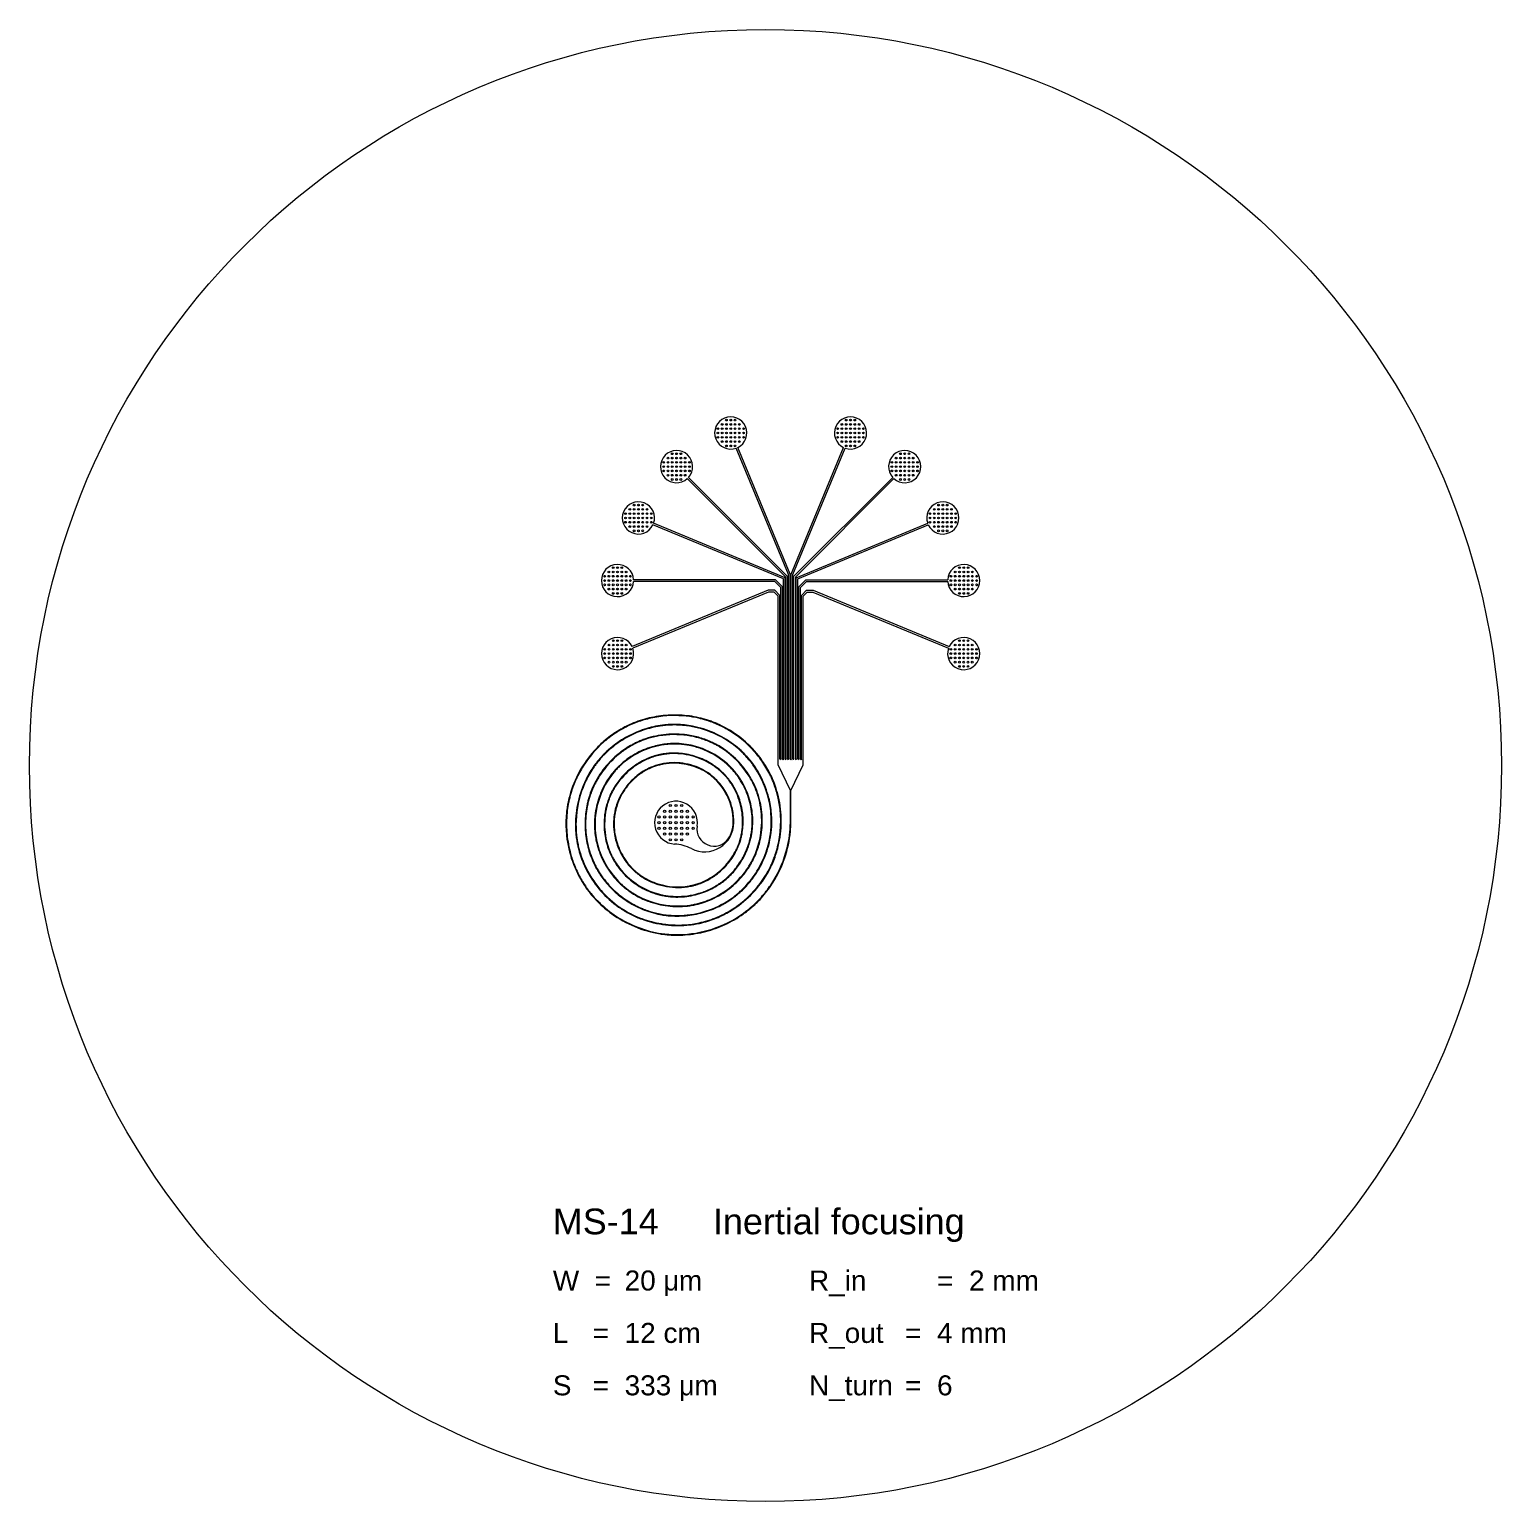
# Model space of a CAD drawing. Header units: millimetres. Extents: x 18289 to 282074, y 113800 to 372198.
# Drawn here: x 18289 to 69789, y 216800 to 268300 of the extents above; entities that cross this region are included whole.
import ezdxf

# ---------------------------------------------------------------- set-up
doc = ezdxf.new("R2010")
doc.units = ezdxf.units.MM
doc.layers.add('Clear', color=140, linetype='Continuous')
doc.layers.add('Opaque', color=30, linetype='Continuous')
doc.styles.get("Standard").update_dxf_attribs({"font": 'arial.ttf'})

msp = doc.modelspace()

# ---------------------------------------------------------------- linework, layer by layer
at = {"layer": 'Clear'}
for p, q in [((44843, 249228), (43010, 253651)), ((44903, 249239), (43066, 253674)), ((44933, 249239), (46770, 253674)), ((44993, 249228), (46825, 253651)), ((44753, 249138), (41303, 252587)), ((44813, 249162), (41346, 252629)), ((45023, 249162), (48490, 252629)), ((45083, 249138), (48532, 252587)), ((44663, 249078), (40100, 250967)), ((44723, 249118), (40123, 251023)), ((45113, 249118), (49712, 251023)), ((45173, 249078), (49735, 250967)), ((44386, 249050), (39422, 249050)), ((44361, 248990), (39422, 248990)), ((44573, 248778), (44361, 248990)), ((44633, 248802), (44386, 249050)), ((44573, 242778), (44573, 248778)), ((44633, 242778), (44633, 248802)), ((44663, 242778), (44663, 249078)), ((44723, 242778), (44723, 249118)), ((44753, 242778), (44753, 249138)), ((44813, 242778), (44813, 249162)), ((44843, 242778), (44843, 249228)), ((44903, 242778), (44903, 249239)), ((44933, 242778), (44933, 249239)), ((44993, 242778), (44993, 249228)), ((45023, 242778), (45023, 249162)), ((45083, 242778), (45083, 249138)), ((45113, 242778), (45113, 249118)), ((45173, 242778), (45173, 249078)), ((45203, 248802), (45450, 249050)), ((45203, 242778), (45203, 248802)), ((45263, 248778), (45475, 248990)), ((45263, 242778), (45263, 248778)), ((45450, 249050), (50413, 249050)), ((45475, 248990), (50413, 248990)), ((44129, 248679), (39371, 246708)), ((44141, 248619), (39394, 246653)), ((44366, 248679), (44129, 248679)), ((44341, 248619), (44141, 248619)), ((44483, 248478), (44341, 248619)), ((44543, 248502), (44366, 248679)), ((44483, 242578), (44483, 248478)), ((44543, 242778), (44543, 248502)), ((45293, 248502), (45469, 248679)), ((45293, 242778), (45293, 248502)), ((45353, 248478), (45494, 248619)), ((45353, 242578), (45353, 248478)), ((45469, 248679), (45706, 248679)), ((45494, 248619), (45694, 248619)), ((45694, 248619), (50441, 246653)), ((45706, 248679), (50464, 246708)), ((44908, 241671), (44483, 242578)), ((44543, 242778), (44558, 242752)), ((44573, 242778), (44558, 242752)), ((44633, 242778), (44648, 242752)), ((44663, 242778), (44648, 242752)), ((44723, 242778), (44738, 242752)), ((44753, 242778), (44738, 242752)), ((44813, 242778), (44828, 242752)), ((44843, 242778), (44828, 242752)), ((44903, 242778), (44918, 242752)), ((44933, 242778), (44918, 242752)), ((44928, 241671), (45353, 242578)), ((44993, 242778), (45008, 242752)), ((45023, 242778), (45008, 242752)), ((45083, 242778), (45098, 242752)), ((45113, 242778), (45098, 242752)), ((45173, 242778), (45188, 242752)), ((45203, 242778), (45188, 242752)), ((45263, 242778), (45278, 242752)), ((45293, 242778), (45278, 242752)), ((44908, 240550), (44908, 241671)), ((44928, 240550), (44928, 241671))]:
    msp.add_line(p, q, dxfattribs=at)
for centre, radius, start, end in [((42823, 254182), 563, 295.5572, 289.4428), ((47012, 254182), 563, 250.5572, 244.4428), ((40927, 253005), 563, 318.0572, 311.9428), ((48908, 253005), 563, 228.0572, 221.9428), ((39593, 251210), 563, 340.5572, 334.4428), ((50243, 251210), 563, 205.5572, 199.4428), ((38861, 249020), 563, 3.0572, 356.9428), ((50975, 249020), 563, 183.0572, 176.9428), ((38864, 246465), 563, 25.5572, 19.4428), ((50972, 246465), 563, 160.5572, 154.4428), ((40908, 240550), 750, 350.4489, 266.3362), ((41908, 240550), 1020, 243.008, 0), ((41908, 240550), 1000, 325.9137, 0.0102), ((42239, 240326), 600, 170.4489, 325.9137), ((40764, 238305), 1500, 63.008, 86.3362)]:
    msp.add_arc(centre, radius, start, end, dxfattribs=at)
for points, knots in [([(42928, 240550), (42929, 240592), (42929, 240630), (42924, 240748), (42916, 240828), (42880, 241059), (42838, 241209), (42721, 241497), (42647, 241635), (42470, 241892), (42367, 242011), (42223, 242143), (42194, 242169), (42143, 242210), (42121, 242228), (42077, 242260), (42056, 242275), (42021, 242299), (42007, 242308), (41981, 242326), (41967, 242334), (41927, 242359), (41899, 242375), (41816, 242421), (41758, 242449), (41583, 242525), (41461, 242564), (41212, 242622), (41084, 242640), (40827, 242653), (40698, 242648), (40442, 242615), (40315, 242587), (40156, 242535), (40120, 242522), (40057, 242497), (40030, 242486), (39947, 242450), (39892, 242423), (39732, 242334), (39630, 242265), (39439, 242110), (39350, 242025), (39158, 241807), (39061, 241668), (38901, 241373), (38837, 241215), (38782, 241012), (38773, 240972), (38758, 240900), (38752, 240868), (38745, 240821), (38742, 240807), (38739, 240778), (38737, 240763), (38732, 240720), (38729, 240691), (38723, 240604), (38721, 240546), (38723, 240371), (38734, 240254), (38784, 239969), (38833, 239802), (38967, 239483), (39052, 239331), (39185, 239148), (39216, 239108), (39316, 238989), (39388, 238915), (39478, 238834), (39491, 238823), (39518, 238801), (39531, 238790), (39571, 238757), (39599, 238736), (39683, 238675), (39741, 238637), (39920, 238532), (40046, 238472), (40308, 238377), (40443, 238341), (40719, 238293), (40859, 238282), (41140, 238285), (41280, 238299), (41458, 238334), (41498, 238343), (41555, 238358), (41574, 238363), (41607, 238373), (41622, 238377), (41651, 238386), (41665, 238391), (41709, 238406), (41737, 238416), (41823, 238449), (41879, 238473), (42044, 238552), (42149, 238614), (42398, 238787), (42535, 238907), (42779, 239176), (42886, 239325), (43002, 239534), (43028, 239585), (43100, 239742), (43141, 239850), (43178, 239982), (43184, 240002), (43194, 240044), (43199, 240065), (43213, 240128), (43221, 240171), (43242, 240298), (43251, 240384), (43264, 240652), (43252, 240834), (43187, 241193), (43135, 241370), (42992, 241707), (42901, 241868), (42767, 242051), (42740, 242085), (42698, 242136), (42683, 242154), (42657, 242183), (42647, 242195), (42625, 242219), (42614, 242230), (42581, 242265), (42558, 242288), (42488, 242354), (42440, 242397), (42290, 242518), (42183, 242591), (41907, 242749), (41732, 242824), (41368, 242934), (41180, 242969), (40934, 242984), (40878, 242986), (40709, 242985), (40597, 242976), (40467, 242956), (40448, 242953), (40411, 242947), (40392, 242943), (40336, 242932), (40300, 242923), (40189, 242895), (40117, 242873), (39903, 242796), (39764, 242731), (39501, 242577), (39376, 242488), (39143, 242289), (39035, 242179), (38842, 241941), (38755, 241812), (38661, 241637), (38641, 241597), (38613, 241538), (38605, 241520), (38590, 241486), (38584, 241471), (38571, 241440), (38565, 241425), (38547, 241379), (38535, 241348), (38503, 241254), (38484, 241190), (38436, 240997), (38413, 240866), (38383, 240536), (38388, 240336), (38443, 239943), (38493, 239748), (38585, 239516), (38605, 239470), (38633, 239409), (38641, 239394), (38656, 239363), (38663, 239348), (38687, 239302), (38704, 239272), (38755, 239183), (38792, 239124), (38909, 238955), (38996, 238848), (39231, 238603), (39387, 238473), (39726, 238252), (39908, 238161), (40129, 238083), (40159, 238073), (40218, 238054), (40247, 238046), (40305, 238030), (40334, 238023), (40422, 238002), (40481, 237991), (40659, 237962), (40779, 237952), (41105, 237945), (41311, 237965), (41714, 238052), (41911, 238118), (42143, 238229), (42187, 238252), (42267, 238296), (42302, 238316), (42354, 238348), (42370, 238359), (42403, 238380), (42419, 238390), (42467, 238423), (42498, 238446), (42591, 238516), (42651, 238565), (42824, 238721), (42930, 238836), (43121, 239081), (43207, 239213), (43324, 239431), (43363, 239514), (43419, 239651), (43439, 239704), (43494, 239866), (43523, 239976), (43549, 240110), (43553, 240131), (43562, 240180), (43566, 240208), (43573, 240262), (43577, 240290), (43585, 240373), (43589, 240428), (43596, 240594), (43593, 240705), (43567, 241027), (43524, 241237), (43393, 241642), (43303, 241837), (43165, 242064), (43137, 242107), (43085, 242181), (43062, 242214), (43024, 242264), (43009, 242282), (42980, 242318), (42965, 242336), (42920, 242389), (42889, 242424), (42794, 242525), (42726, 242589), (42493, 242788), (42315, 242909), (41934, 243106), (41732, 243184), (41467, 243251), (41412, 243263), (41243, 243295), (41130, 243309), (40996, 243317), (40976, 243318), (40936, 243319), (40916, 243320), (40856, 243321), (40816, 243320), (40697, 243317), (40617, 243310), (40380, 243282), (40223, 243249), (39860, 243141), (39658, 243055), (39277, 242838), (39099, 242707), (38915, 242533), (38891, 242511), (38849, 242468), (38831, 242449), (38794, 242409), (38776, 242389), (38722, 242328), (38688, 242286), (38588, 242157), (38526, 242067), (38355, 241784), (38262, 241579), (38125, 241154), (38081, 240933), (38059, 240657), (38056, 240604), (38054, 240511), (38054, 240471), (38056, 240391), (38057, 240351), (38062, 240281), (38064, 240251), (38070, 240191), (38074, 240161), (38086, 240072), (38095, 240013), (38130, 239836), (38161, 239720), (38271, 239391), (38367, 239184), (38605, 238797), (38747, 238617), (38946, 238418), (38985, 238381), (39057, 238317), (39089, 238290), (39138, 238251), (39154, 238238), (39202, 238200), (39235, 238176), (39301, 238129), (39335, 238106), (39438, 238040), (39509, 237998), (39726, 237883), (39877, 237819), (40250, 237695), (40476, 237648), (40934, 237606), (41165, 237611), (41427, 237650), (41460, 237655), (41518, 237666), (41544, 237671), (41595, 237682), (41620, 237688), (41696, 237706), (41746, 237720), (41896, 237764), (41994, 237800), (42304, 237930), (42508, 238046), (42886, 238320), (43059, 238479), (43248, 238699), (43283, 238742), (43350, 238830), (43382, 238874), (43438, 238956), (43463, 238994), (43497, 239050), (43507, 239068), (43528, 239103), (43538, 239121), (43568, 239175), (43587, 239211), (43643, 239322), (43676, 239397), (43768, 239626), (43817, 239784), (43903, 240176), (43928, 240413), (43922, 240888), (43892, 241125), (43825, 241387), (43817, 241418), (43802, 241468), (43796, 241487), (43784, 241525), (43778, 241544), (43759, 241601), (43746, 241639), (43703, 241751), (43671, 241825), (43567, 242042), (43487, 242181), (43259, 242512), (43100, 242694), (42743, 243019), (42545, 243161), (42283, 243305), (42232, 243331), (42163, 243364), (42145, 243372), (42110, 243388), (42092, 243396), (42039, 243419), (42003, 243433), (41894, 243475), (41821, 243500), (41598, 243566), (41446, 243598), (41050, 243653), (40804, 243659), (40316, 243614), (40074, 243563), (39788, 243465), (39734, 243445), (39657, 243414), (39633, 243404), (39589, 243385), (39568, 243375), (39528, 243357), (39508, 243347), (39448, 243318), (39409, 243297), (39292, 243234), (39216, 243188), (38993, 243040), (38853, 242928), (38544, 242637), (38383, 242447), (38109, 242035), (37996, 241813), (37899, 241549), (37889, 241517), (37871, 241463), (37864, 241440), (37850, 241394), (37843, 241371), (37824, 241302), (37812, 241256), (37781, 241115), (37764, 241021), (37727, 240736), (37719, 240543), (37737, 240158), (37763, 239966), (37849, 239590), (37909, 239405), (38006, 239178), (38028, 239130), (38070, 239045), (38089, 239008), (38124, 238943), (38140, 238915), (38168, 238867), (38180, 238846), (38204, 238806), (38217, 238786), (38255, 238727), (38282, 238687), (38364, 238572), (38422, 238497), (38607, 238282), (38743, 238149), (39036, 237907), (39193, 237799), (39454, 237650), (39552, 237601), (39853, 237467), (40062, 237398), (40298, 237347), (40318, 237343), (40388, 237330), (40438, 237321), (40588, 237300), (40689, 237290), (40992, 237276), (41195, 237285), (41597, 237340), (41796, 237386), (42182, 237513), (42370, 237593), (42599, 237719), (42648, 237747), (42739, 237804), (42781, 237831), (42860, 237885), (42897, 237911), (42950, 237951), (42968, 237965), (43002, 237991), (43019, 238005), (43070, 238046), (43103, 238075), (43201, 238162), (43264, 238222), (43445, 238412), (43556, 238548), (43806, 238906), (43930, 239138), (44124, 239626), (44192, 239881), (44238, 240203), (44245, 240265), (44252, 240349), (44254, 240372), (44256, 240418), (44258, 240441), (44260, 240509), (44261, 240555), (44261, 240693), (44257, 240784), (44233, 241059), (44202, 241240), (44092, 241675), (43997, 241925), (43753, 242396), (43604, 242618), (43405, 242847), (43380, 242875), (43340, 242917), (43326, 242933), (43271, 242990), (43230, 243030), (43103, 243147), (43015, 243221), (42712, 243449), (42482, 243583), (41996, 243798), (41741, 243877), (41388, 243944), (41296, 243958), (41144, 243974), (41083, 243979), (40976, 243985), (40928, 243986), (40838, 243987), (40795, 243987), (40726, 243985), (40699, 243984), (40646, 243981), (40619, 243979), (40539, 243973), (40486, 243967), (40326, 243947), (40221, 243928), (39907, 243858), (39702, 243791), (39306, 243622), (39116, 243519), (38757, 243280), (38588, 243144), (38392, 242953), (38351, 242912), (38281, 242836), (38250, 242801), (38205, 242748), (38191, 242731), (38147, 242677), (38118, 242641), (38034, 242529), (37982, 242452), (37833, 242215), (37747, 242049), (37566, 241623), (37488, 241356), (37394, 240811), (37378, 240532), (37400, 240193), (37406, 240131), (37418, 240035), (37422, 240002), (37431, 239944), (37435, 239919), (37443, 239871), (37448, 239846), (37462, 239773), (37473, 239725), (37508, 239580), (37536, 239485), (37630, 239203), (37709, 239020), (37934, 238598), (38094, 238367), (38462, 237947), (38670, 237758), (38927, 237577), (38955, 237558), (39013, 237520), (39042, 237502), (39100, 237465), (39129, 237448), (39218, 237396), (39279, 237364), (39463, 237272), (39589, 237217), (39983, 237074), (40260, 237009), (40822, 236942), (41107, 236941), (41453, 236981), (41516, 236990), (41644, 237012), (41709, 237024), (41822, 237050), (41871, 237063), (41943, 237082), (41965, 237089), (42009, 237102), (42031, 237109), (42097, 237130), (42141, 237145), (42271, 237192), (42357, 237227), (42609, 237342), (42772, 237431), (43166, 237689), (43388, 237873), (43785, 238289), (43960, 238519), (44137, 238825), (44168, 238883), (44208, 238961), (44218, 238980), (44245, 239037), (44263, 239076), (44314, 239191), (44345, 239269), (44430, 239507), (44476, 239669), (44570, 240118), (44596, 240409), (44582, 240990), (44541, 241280), (44450, 241624), (44432, 241686), (44398, 241792), (44383, 241837), (44350, 241927), (44332, 241972), (44295, 242062), (44275, 242106), (44214, 242239), (44170, 242325), (44026, 242579), (43917, 242741), (43613, 243124), (43403, 243333), (42941, 243698), (42689, 243854), (42361, 244006), (42301, 244032), (42194, 244074), (42148, 244092), (42074, 244117), (42048, 244126), (41996, 244143), (41969, 244152), (41890, 244175), (41836, 244190), (41676, 244230), (41567, 244253), (41239, 244304), (41017, 244319), (40573, 244311), (40351, 244288), (40025, 244226), (39918, 244200), (39602, 244111), (39396, 244033), (39145, 243912), (39092, 243884), (39018, 243844), (38997, 243832), (38955, 243808), (38934, 243796), (38872, 243759), (38831, 243733), (38710, 243654), (38631, 243598), (38402, 243421), (38258, 243290), (37917, 242933), (37734, 242691), (37429, 242172), (37306, 241894), (37198, 241541), (37180, 241475), (37158, 241384), (37152, 241359), (37135, 241282), (37124, 241231), (37106, 241129), (37098, 241077), (37077, 240922), (37068, 240818), (37051, 240506), (37058, 240296), (37113, 239787), (37181, 239489), (37383, 238915), (37517, 238640), (37704, 238353), (37725, 238321), (37762, 238268), (37777, 238246), (37810, 238201), (37826, 238179), (37875, 238114), (37909, 238072), (38014, 237946), (38088, 237865), (38318, 237632), (38485, 237489), (38912, 237182), (39182, 237031), (39750, 236794), (40048, 236709), (40406, 236652), (40460, 236645), (40543, 236635), (40573, 236632), (40633, 236627), (40663, 236624), (40753, 236618), (40813, 236616), (40993, 236612), (41114, 236616), (41474, 236642), (41713, 236682), (42181, 236804), (42409, 236886), (42849, 237090), (43060, 237211), (43309, 237388), (43359, 237425), (43447, 237493), (43484, 237524), (43559, 237587), (43596, 237620), (43670, 237688), (43707, 237723), (43814, 237829), (43882, 237902), (44079, 238130), (44198, 238293), (44473, 238730), (44610, 239017), (44814, 239614), (44882, 239925), (44921, 240343), (44926, 240446), (44928, 240550)], [0.001988, 0.001988, 0.001988, 0.001988, 0.058982, 0.058982, 0.176947, 0.176947, 0.40535, 0.40535, 0.633754, 0.633754, 0.862157, 0.862157, 0.91813, 0.91813, 0.958587, 0.958587, 0.996853, 0.996853, 1.019812, 1.019812, 1.042772, 1.042772, 1.08869, 1.08869, 1.180526, 1.180526, 1.364199, 1.364199, 1.547872, 1.547872, 1.731545, 1.731545, 1.915218, 1.915218, 1.969248, 1.969248, 2.010703, 2.010703, 2.096773, 2.096773, 2.268914, 2.268914, 2.441054, 2.441054, 2.67483, 2.67483, 2.908605, 2.908605, 2.96548, 2.96548, 3.010558, 3.010558, 3.030556, 3.030556, 3.050554, 3.050554, 3.090551, 3.090551, 3.170544, 3.170544, 3.330529, 3.330529, 3.565872, 3.565872, 3.801214, 3.801214, 3.870864, 3.870864, 4.010164, 4.010164, 4.033369, 4.033369, 4.056575, 4.056575, 4.102986, 4.102986, 4.195809, 4.195809, 4.381454, 4.381454, 4.567099, 4.567099, 4.752744, 4.752744, 4.938389, 4.938389, 4.991418, 4.991418, 5.016842, 5.016842, 5.036801, 5.036801, 5.056761, 5.056761, 5.096681, 5.096681, 5.17652, 5.17652, 5.336198, 5.336198, 5.571499, 5.571499, 5.806801, 5.806801, 5.880828, 5.880828, 6.028881, 6.028881, 6.056473, 6.056473, 6.084064, 6.084064, 6.139247, 6.139247, 6.249613, 6.249613, 6.48124, 6.48124, 6.712868, 6.712868, 6.944495, 6.944495, 6.999015, 6.999015, 7.027648, 7.027648, 7.047755, 7.047755, 7.067863, 7.067863, 7.108078, 7.108078, 7.188507, 7.188507, 7.349366, 7.349366, 7.584753, 7.584753, 7.82014, 7.82014, 7.889328, 7.889328, 8.027704, 8.027704, 8.050918, 8.050918, 8.074131, 8.074131, 8.120558, 8.120558, 8.213413, 8.213413, 8.399121, 8.399121, 8.58483, 8.58483, 8.770539, 8.770539, 8.956248, 8.956248, 9.010139, 9.010139, 9.03443, 9.03443, 9.054281, 9.054281, 9.074132, 9.074132, 9.113835, 9.113835, 9.19324, 9.19324, 9.35205, 9.35205, 9.588048, 9.588048, 9.824046, 9.824046, 9.883077, 9.883077, 9.903283, 9.903283, 9.923489, 9.923489, 9.963901, 9.963901, 10.044725, 10.044725, 10.206372, 10.206372, 10.442105, 10.442105, 10.677838, 10.677838, 10.714471, 10.714471, 10.74924, 10.74924, 10.784009, 10.784009, 10.853547, 10.853547, 10.992623, 10.992623, 11.229113, 11.229113, 11.465603, 11.465603, 11.522558, 11.522558, 11.56959, 11.56959, 11.591617, 11.591617, 11.613645, 11.613645, 11.6577, 11.6577, 11.74581, 11.74581, 11.92203, 11.92203, 12.09825, 12.09825, 12.201307, 12.201307, 12.265284, 12.265284, 12.393238, 12.393238, 12.417782, 12.417782, 12.448744, 12.448744, 12.479706, 12.479706, 12.541629, 12.541629, 12.665475, 12.665475, 12.901897, 12.901897, 13.138319, 13.138319, 13.194827, 13.194827, 13.238784, 13.238784, 13.26432, 13.26432, 13.289855, 13.289855, 13.340926, 13.340926, 13.443068, 13.443068, 13.677623, 13.677623, 13.912178, 13.912178, 13.974263, 13.974263, 14.098431, 14.098431, 14.119985, 14.119985, 14.141539, 14.141539, 14.184647, 14.184647, 14.270862, 14.270862, 14.443293, 14.443293, 14.678435, 14.678435, 14.913578, 14.913578, 14.948313, 14.948313, 14.977203, 14.977203, 15.006094, 15.006094, 15.063875, 15.063875, 15.179438, 15.179438, 15.415635, 15.415635, 15.651833, 15.651833, 15.707768, 15.707768, 15.749731, 15.749731, 15.79197, 15.79197, 15.823416, 15.823416, 15.854862, 15.854862, 15.917755, 15.917755, 16.04354, 16.04354, 16.280029, 16.280029, 16.516517, 16.516517, 16.572165, 16.572165, 16.615776, 16.615776, 16.636861, 16.636861, 16.679033, 16.679033, 16.721205, 16.721205, 16.805548, 16.805548, 16.974234, 16.974234, 17.209389, 17.209389, 17.444543, 17.444543, 17.478707, 17.478707, 17.505145, 17.505145, 17.531582, 17.531582, 17.584457, 17.584457, 17.690208, 17.690208, 17.925931, 17.925931, 18.161653, 18.161653, 18.217915, 18.217915, 18.272461, 18.272461, 18.317736, 18.317736, 18.338327, 18.338327, 18.358919, 18.358919, 18.400101, 18.400101, 18.482467, 18.482467, 18.647197, 18.647197, 18.88286, 18.88286, 19.118523, 19.118523, 19.150159, 19.150159, 19.169925, 19.169925, 19.18969, 19.18969, 19.229221, 19.229221, 19.308283, 19.308283, 19.466407, 19.466407, 19.702678, 19.702678, 19.938948, 19.938948, 19.994755, 19.994755, 20.013587, 20.013587, 20.032419, 20.032419, 20.070083, 20.070083, 20.145411, 20.145411, 20.296068, 20.296068, 20.532544, 20.532544, 20.76902, 20.76902, 20.823922, 20.823922, 20.848965, 20.848965, 20.870262, 20.870262, 20.891559, 20.891559, 20.934153, 20.934153, 21.01934, 21.01934, 21.189716, 21.189716, 21.424994, 21.424994, 21.660272, 21.660272, 21.691688, 21.691688, 21.714325, 21.714325, 21.736961, 21.736961, 21.782235, 21.782235, 21.872782, 21.872782, 22.053875, 22.053875, 22.234969, 22.234969, 22.416063, 22.416063, 22.466085, 22.466085, 22.504756, 22.504756, 22.534774, 22.534774, 22.556797, 22.556797, 22.57882, 22.57882, 22.622867, 22.622867, 22.710961, 22.710961, 22.887148, 22.887148, 23.063335, 23.063335, 23.164744, 23.164744, 23.367563, 23.367563, 23.386584, 23.386584, 23.433022, 23.433022, 23.525897, 23.525897, 23.711646, 23.711646, 23.897396, 23.897396, 24.083146, 24.083146, 24.135063, 24.135063, 24.180484, 24.180484, 24.221618, 24.221618, 24.24141, 24.24141, 24.261203, 24.261203, 24.300787, 24.300787, 24.379957, 24.379957, 24.538296, 24.538296, 24.77438, 24.77438, 25.010463, 25.010463, 25.066076, 25.066076, 25.086576, 25.086576, 25.107077, 25.107077, 25.148077, 25.148077, 25.230078, 25.230078, 25.394081, 25.394081, 25.62984, 25.62984, 25.865599, 25.865599, 25.898403, 25.898403, 25.917255, 25.917255, 25.968005, 25.968005, 26.069506, 26.069506, 26.302683, 26.302683, 26.535861, 26.535861, 26.617217, 26.617217, 26.670084, 26.670084, 26.711495, 26.711495, 26.748745, 26.748745, 26.772079, 26.772079, 26.795412, 26.795412, 26.842079, 26.842079, 26.935413, 26.935413, 27.12208, 27.12208, 27.308748, 27.308748, 27.495415, 27.495415, 27.545117, 27.545117, 27.584999, 27.584999, 27.604624, 27.604624, 27.644686, 27.644686, 27.72481, 27.72481, 27.885059, 27.885059, 28.121608, 28.121608, 28.358156, 28.358156, 28.411386, 28.411386, 28.439991, 28.439991, 28.461046, 28.461046, 28.482102, 28.482102, 28.524213, 28.524213, 28.608434, 28.608434, 28.776877, 28.776877, 29.012378, 29.012378, 29.247879, 29.247879, 29.276707, 29.276707, 29.305479, 29.305479, 29.334251, 29.334251, 29.391795, 29.391795, 29.506882, 29.506882, 29.742852, 29.742852, 29.978822, 29.978822, 30.032171, 30.032171, 30.086689, 30.086689, 30.128821, 30.128821, 30.147953, 30.147953, 30.167085, 30.167085, 30.20535, 30.20535, 30.281879, 30.281879, 30.434936, 30.434936, 30.671229, 30.671229, 30.907523, 30.907523, 30.961255, 30.961255, 30.979043, 30.979043, 31.013452, 31.013452, 31.08227, 31.08227, 31.219907, 31.219907, 31.456388, 31.456388, 31.692869, 31.692869, 31.745261, 31.745261, 31.783352, 31.783352, 31.822681, 31.822681, 31.862011, 31.862011, 31.940671, 31.940671, 32.09799, 32.09799, 32.334594, 32.334594, 32.571197, 32.571197, 32.623522, 32.623522, 32.663404, 32.663404, 32.685493, 32.685493, 32.707581, 32.707581, 32.751759, 32.751759, 32.840114, 32.840114, 33.016824, 33.016824, 33.193535, 33.193535, 33.280396, 33.280396, 33.454118, 33.454118, 33.501278, 33.501278, 33.520343, 33.520343, 33.539407, 33.539407, 33.577535, 33.577535, 33.653791, 33.653791, 33.806304, 33.806304, 34.042666, 34.042666, 34.279027, 34.279027, 34.331948, 34.331948, 34.352285, 34.352285, 34.39296, 34.39296, 34.433635, 34.433635, 34.514985, 34.514985, 34.677684, 34.677684, 34.91335, 34.91335, 35.149016, 35.149016, 35.178148, 35.178148, 35.199204, 35.199204, 35.220261, 35.220261, 35.262374, 35.262374, 35.3466, 35.3466, 35.515051, 35.515051, 35.750915, 35.750915, 35.986778, 35.986778, 36.027771, 36.027771, 36.050713, 36.050713, 36.073654, 36.073654, 36.119536, 36.119536, 36.2113, 36.2113, 36.394828, 36.394828, 36.578357, 36.578357, 36.761885, 36.761885, 36.809416, 36.809416, 36.84565, 36.84565, 36.883503, 36.883503, 36.921355, 36.921355, 36.997061, 36.997061, 37.148472, 37.148472, 37.385211, 37.385211, 37.62195, 37.62195, 37.699112, 37.699112, 37.699112, 37.699112]), ([(42908, 240550), (42909, 240590), (42909, 240629), (42904, 240747), (42897, 240825), (42847, 241137), (42767, 241366), (42536, 241785), (42385, 241975), (42169, 242164), (42134, 242192), (42073, 242239), (42047, 242257), (42007, 242284), (41995, 242293), (41970, 242309), (41957, 242317), (41918, 242341), (41892, 242356), (41813, 242400), (41759, 242426), (41593, 242500), (41477, 242538), (41134, 242622), (40898, 242641), (40597, 242616), (40530, 242607), (40417, 242586), (40371, 242576), (40235, 242541), (40146, 242512), (40044, 242470), (40029, 242464), (39985, 242445), (39956, 242431), (39899, 242403), (39870, 242388), (39787, 242341), (39732, 242307), (39574, 242198), (39474, 242115), (39291, 241933), (39208, 241834), (39059, 241622), (38993, 241510), (38883, 241274), (38839, 241151), (38794, 240977), (38784, 240929), (38771, 240860), (38768, 240839), (38761, 240797), (38759, 240776), (38754, 240734), (38751, 240713), (38746, 240650), (38744, 240608), (38740, 240481), (38743, 240397), (38771, 240099), (38823, 239888), (38983, 239487), (39092, 239297), (39255, 239092), (39284, 239058), (39341, 238994), (39370, 238964), (39424, 238910), (39450, 238887), (39489, 238851), (39503, 238839), (39531, 238815), (39545, 238804), (39574, 238781), (39588, 238770), (39632, 238736), (39662, 238715), (39753, 238653), (39816, 238615), (40010, 238510), (40147, 238452), (40633, 238301), (41005, 238274), (41401, 238343), (41439, 238351), (41507, 238366), (41538, 238374), (41594, 238390), (41620, 238398), (41671, 238414), (41696, 238423), (41772, 238450), (41822, 238470), (41969, 238536), (42063, 238587), (42337, 238760), (42503, 238901), (42794, 239224), (42917, 239405), (43033, 239642), (43052, 239684), (43084, 239763), (43099, 239800), (43123, 239867), (43133, 239898), (43150, 239955), (43157, 239982), (43171, 240034), (43178, 240060), (43195, 240137), (43204, 240187), (43227, 240339), (43236, 240441), (43242, 240782), (43210, 241021), (43078, 241482), (42978, 241703), (42820, 241944), (42793, 241982), (42740, 242053), (42714, 242086), (42675, 242132), (42662, 242147), (42639, 242173), (42629, 242185), (42608, 242208), (42597, 242219), (42564, 242253), (42542, 242275), (42475, 242340), (42428, 242381), (42282, 242499), (42179, 242570), (41849, 242761), (41607, 242854), (41105, 242964), (40844, 242980), (40562, 242949), (40537, 242946), (40495, 242940), (40477, 242938), (40442, 242932), (40424, 242929), (40390, 242922), (40372, 242919), (40320, 242907), (40286, 242899), (40183, 242872), (40115, 242851), (39914, 242778), (39784, 242718), (39536, 242576), (39418, 242494), (39093, 242226), (38907, 242013), (38733, 241729), (38707, 241682), (38661, 241593), (38640, 241550), (38615, 241492), (38608, 241477), (38595, 241447), (38589, 241431), (38570, 241383), (38558, 241351), (38524, 241253), (38504, 241186), (38453, 240984), (38430, 240847), (38397, 240440), (38417, 240169), (38492, 239854), (38506, 239802), (38554, 239647), (38592, 239546), (38647, 239426), (38658, 239404), (38679, 239361), (38690, 239340), (38724, 239277), (38747, 239235), (38822, 239113), (38877, 239034), (39098, 238751), (39292, 238568), (39682, 238299), (39867, 238201), (40111, 238110), (40160, 238093), (40237, 238070), (40264, 238062), (40320, 238047), (40349, 238040), (40433, 238020), (40490, 238009), (40662, 237982), (40778, 237972), (41168, 237964), (41443, 238000), (41769, 238097), (41831, 238118), (42014, 238187), (42133, 238243), (42278, 238325), (42308, 238343), (42357, 238374), (42375, 238386), (42412, 238410), (42430, 238422), (42485, 238460), (42520, 238487), (42624, 238568), (42691, 238626), (42882, 238810), (42998, 238946), (43143, 239156), (43185, 239221), (43301, 239424), (43367, 239566), (43441, 239770), (43459, 239827), (43487, 239927), (43498, 239968), (43516, 240047), (43524, 240084), (43536, 240147), (43540, 240174), (43549, 240228), (43552, 240254), (43562, 240335), (43567, 240390), (43576, 240553), (43575, 240663), (43553, 240991), (43511, 241208), (43377, 241628), (43285, 241830), (43142, 242062), (43114, 242105), (43060, 242182), (43035, 242216), (42993, 242271), (42976, 242292), (42941, 242334), (42923, 242355), (42869, 242417), (42831, 242457), (42715, 242573), (42632, 242646), (42372, 242849), (42182, 242964), (41917, 243084), (41852, 243110), (41654, 243183), (41518, 243221), (41326, 243260), (41272, 243269), (41177, 243282), (41136, 243286), (41066, 243293), (41036, 243295), (40985, 243298), (40964, 243298), (40921, 243300), (40900, 243300), (40837, 243301), (40794, 243300), (40667, 243295), (40582, 243287), (40236, 243240), (39979, 243167), (39494, 242953), (39266, 242811), (39018, 242602), (38975, 242564), (38915, 242506), (38896, 242487), (38859, 242449), (38841, 242430), (38805, 242391), (38787, 242372), (38735, 242312), (38702, 242271), (38605, 242146), (38545, 242058), (38338, 241716), (38224, 241440), (38132, 241061), (38114, 240968), (38086, 240769), (38078, 240661), (38074, 240495), (38074, 240437), (38078, 240352), (38079, 240326), (38083, 240274), (38085, 240248), (38094, 240160), (38102, 240099), (38132, 239917), (38161, 239797), (38269, 239443), (38372, 239216), (38631, 238793), (38788, 238597), (39008, 238387), (39050, 238350), (39115, 238295), (39138, 238276), (39181, 238242), (39200, 238227), (39238, 238199), (39257, 238185), (39316, 238143), (39356, 238116), (39518, 238013), (39646, 237945), (40109, 237741), (40469, 237656), (40896, 237635), (40958, 237634), (41144, 237637), (41268, 237647), (41420, 237669), (41448, 237674), (41503, 237683), (41530, 237689), (41583, 237700), (41610, 237706), (41689, 237725), (41741, 237739), (41896, 237786), (41998, 237823), (42369, 237981), (42624, 238138), (43078, 238519), (43278, 238744), (43453, 239017), (43466, 239038), (43493, 239082), (43506, 239104), (43531, 239149), (43543, 239171), (43579, 239239), (43602, 239284), (43667, 239424), (43705, 239519), (43844, 239921), (43900, 240244), (43906, 240669), (43903, 240770), (43889, 240934), (43881, 240997), (43853, 241187), (43826, 241313), (43780, 241471), (43770, 241505), (43747, 241574), (43736, 241608), (43698, 241709), (43671, 241775), (43581, 241972), (43512, 242099), (43203, 242579), (42897, 242892), (42484, 243166), (42427, 243202), (42328, 243258), (42288, 243280), (42208, 243321), (42168, 243340), (42095, 243373), (42062, 243387), (41996, 243414), (41962, 243427), (41861, 243465), (41793, 243487), (41586, 243547), (41445, 243577), (40978, 243644), (40645, 243640), (40253, 243573), (40186, 243559), (39987, 243512), (39857, 243471), (39697, 243409), (39666, 243396), (39604, 243370), (39573, 243356), (39511, 243327), (39480, 243311), (39389, 243265), (39329, 243232), (39154, 243126), (39041, 243048), (38677, 242758), (38451, 242512), (38224, 242172), (38183, 242105), (38066, 241900), (37999, 241757), (37931, 241577), (37919, 241544), (37899, 241484), (37890, 241458), (37874, 241406), (37866, 241379), (37851, 241326), (37844, 241300), (37824, 241220), (37812, 241166), (37781, 241004), (37766, 240894), (37737, 240564), (37741, 240342), (37780, 240013), (37798, 239906), (37869, 239586), (37938, 239377), (38052, 239127), (38076, 239077), (38123, 238985), (38146, 238943), (38184, 238878), (38198, 238855), (38227, 238808), (38242, 238784), (38287, 238715), (38319, 238669), (38417, 238535), (38487, 238450), (38711, 238203), (38877, 238054), (39127, 237873), (39198, 237825), (39418, 237689), (39571, 237610), (39790, 237519), (39851, 237496), (40035, 237433), (40160, 237397), (40324, 237362), (40361, 237355), (40435, 237342), (40472, 237336), (40584, 237321), (40660, 237313), (40886, 237299), (41037, 237299), (41490, 237333), (41790, 237397), (42362, 237603), (42634, 237746), (42903, 237941), (42924, 237956), (42966, 237988), (42987, 238005), (43028, 238038), (43048, 238055), (43109, 238106), (43148, 238141), (43264, 238249), (43337, 238325), (43546, 238564), (43671, 238736), (43994, 239286), (44142, 239694), (44214, 240170), (44220, 240224), (44229, 240310), (44231, 240341), (44236, 240404), (44237, 240435), (44241, 240531), (44242, 240596), (44238, 240790), (44227, 240919), (44155, 241441), (44030, 241826), (43807, 242247), (43769, 242313), (43648, 242509), (43558, 242634), (43414, 242807), (43366, 242861), (43299, 242931), (43282, 242949), (43247, 242984), (43230, 243001), (43176, 243053), (43140, 243086), (43028, 243184), (42951, 243245), (42638, 243474), (42383, 243614), (41844, 243829), (41561, 243903), (41183, 243951), (41094, 243959), (40949, 243966), (40894, 243967), (40805, 243967), (40772, 243966), (40712, 243964), (40686, 243963), (40635, 243960), (40610, 243958), (40533, 243952), (40482, 243947), (40329, 243927), (40227, 243909), (39926, 243842), (39729, 243779), (39348, 243619), (39164, 243523), (38911, 243360), (38834, 243306), (38610, 243135), (38470, 243009), (38313, 242841), (38285, 242810), (38239, 242758), (38221, 242736), (38189, 242698), (38175, 242680), (38147, 242645), (38133, 242627), (38092, 242573), (38066, 242537), (37989, 242426), (37940, 242350), (37803, 242117), (37724, 241954), (37513, 241417), (37429, 241024), (37409, 240558), (37408, 240489), (37412, 240283), (37422, 240146), (37446, 239981), (37450, 239952), (37460, 239894), (37465, 239865), (37482, 239774), (37496, 239712), (37543, 239529), (37580, 239408), (37713, 239052), (37827, 238824), (38049, 238476), (38143, 238348), (38304, 238156), (38366, 238088), (38494, 237957), (38560, 237895), (38682, 237788), (38738, 237743), (38833, 237669), (38873, 237639), (38948, 237587), (38982, 237564), (39041, 237526), (39065, 237510), (39114, 237480), (39139, 237465), (39214, 237422), (39265, 237394), (39420, 237315), (39525, 237267), (39849, 237139), (40073, 237075), (40413, 237011), (40526, 236996), (40954, 236956), (41273, 236968), (41677, 237038), (41768, 237057), (41886, 237087), (41913, 237095), (41968, 237110), (41996, 237119), (42050, 237136), (42078, 237144), (42159, 237172), (42213, 237192), (42372, 237255), (42477, 237302), (42783, 237458), (42978, 237582), (43507, 237992), (43808, 238324), (44081, 238767), (44120, 238835), (44171, 238932), (44185, 238960), (44209, 239008), (44219, 239029), (44239, 239071), (44248, 239092), (44276, 239155), (44294, 239197), (44345, 239325), (44376, 239412), (44458, 239676), (44499, 239856), (44606, 240558), (44576, 241096), (44412, 241684), (44387, 241764), (44341, 241893), (44322, 241943), (44293, 242014), (44284, 242035), (44266, 242077), (44257, 242098), (44229, 242161), (44209, 242202), (44147, 242325), (44103, 242405), (43962, 242640), (43856, 242790), (43487, 243238), (43186, 243506), (42787, 243761), (42722, 243799), (42524, 243909), (42388, 243975), (42212, 244046), (42177, 244059), (42105, 244086), (42070, 244098), (41999, 244122), (41963, 244133), (41891, 244154), (41854, 244164), (41745, 244193), (41672, 244210), (41450, 244254), (41300, 244274), (40776, 244313), (40398, 244286), (39949, 244187), (39867, 244166), (39626, 244095), (39468, 244038), (39245, 243939), (39177, 243906), (39080, 243855), (39051, 243840), (38993, 243807), (38964, 243791), (38907, 243757), (38879, 243739), (38795, 243686), (38740, 243649), (38577, 243534), (38473, 243451), (38099, 243120), (37858, 242837), (37617, 242454), (37574, 242381), (37453, 242158), (37382, 242004), (37296, 241779), (37272, 241711), (37235, 241594), (37220, 241545), (37194, 241448), (37182, 241401), (37166, 241330), (37160, 241306), (37150, 241257), (37145, 241233), (37132, 241160), (37124, 241111), (37100, 240950), (37089, 240838), (37070, 240498), (37078, 240270), (37133, 239819), (37180, 239596), (37288, 239237), (37339, 239098), (37428, 238890), (37462, 238818), (37569, 238606), (37649, 238469), (37756, 238311), (37774, 238285), (37811, 238233), (37830, 238208), (37868, 238157), (37887, 238132), (37946, 238058), (37987, 238009), (38113, 237866), (38202, 237775), (38481, 237516), (38684, 237361), (39387, 236924), (39940, 236725), (40545, 236655), (40578, 236652), (40645, 236646), (40678, 236643), (40778, 236637), (40844, 236635), (41044, 236633), (41177, 236639), (41699, 236688), (42083, 236783), (42810, 237078), (43152, 237279), (43489, 237554), (43522, 237582), (43574, 237628), (43595, 237646), (43648, 237694), (43680, 237725), (43743, 237787), (43774, 237818), (43866, 237914), (43924, 237981), (44094, 238185), (44198, 238329), (44522, 238847), (44693, 239252), (44866, 239961), (44904, 240255), (44908, 240550)], [0.000178, 0.000178, 0.000178, 0.000178, 0.058991, 0.058991, 0.176972, 0.176972, 0.531078, 0.531078, 0.885185, 0.885185, 0.951231, 0.951231, 0.998329, 0.998329, 1.020354, 1.020354, 1.04238, 1.04238, 1.086432, 1.086432, 1.174535, 1.174535, 1.350741, 1.350741, 1.686978, 1.686978, 1.78476, 1.78476, 1.851863, 1.851863, 1.98607, 1.98607, 2.008833, 2.008833, 2.054359, 2.054359, 2.099885, 2.099885, 2.190938, 2.190938, 2.373043, 2.373043, 2.555148, 2.555148, 2.737253, 2.737253, 2.919358, 2.919358, 2.987908, 2.987908, 3.017206, 3.017206, 3.046504, 3.046504, 3.075802, 3.075802, 3.134398, 3.134398, 3.251591, 3.251591, 3.547731, 3.547731, 3.843871, 3.843871, 3.904735, 3.904735, 3.961069, 3.961069, 4.008393, 4.008393, 4.03323, 4.03323, 4.058068, 4.058068, 4.082906, 4.082906, 4.132581, 4.132581, 4.231931, 4.231931, 4.430632, 4.430632, 4.915407, 4.915407, 4.966034, 4.966034, 5.00816, 5.00816, 5.043629, 5.043629, 5.079098, 5.079098, 5.150037, 5.150037, 5.291914, 5.291914, 5.575668, 5.575668, 5.859422, 5.859422, 5.918831, 5.918831, 5.97019, 5.97019, 6.012295, 6.012295, 6.047403, 6.047403, 6.082511, 6.082511, 6.148618, 6.148618, 6.280831, 6.280831, 6.586818, 6.586818, 6.892806, 6.892806, 6.952913, 6.952913, 7.005045, 7.005045, 7.029816, 7.029816, 7.049521, 7.049521, 7.069225, 7.069225, 7.108635, 7.108635, 7.187454, 7.187454, 7.345093, 7.345093, 7.665866, 7.665866, 7.986639, 7.986639, 8.01788, 8.01788, 8.039814, 8.039814, 8.061748, 8.061748, 8.083682, 8.083682, 8.12755, 8.12755, 8.215286, 8.215286, 8.390758, 8.390758, 8.566231, 8.566231, 8.906201, 8.906201, 8.971316, 8.971316, 9.028193, 9.028193, 9.04828, 9.04828, 9.068367, 9.068367, 9.110242, 9.110242, 9.19399, 9.19399, 9.361488, 9.361488, 9.683872, 9.683872, 9.748228, 9.748228, 9.876941, 9.876941, 9.905289, 9.905289, 9.933638, 9.933638, 9.990335, 9.990335, 10.103729, 10.103729, 10.415284, 10.415284, 10.659831, 10.659831, 10.719975, 10.719975, 10.753805, 10.753805, 10.787634, 10.787634, 10.855292, 10.855292, 10.990609, 10.990609, 11.307788, 11.307788, 11.383156, 11.383156, 11.53389, 11.53389, 11.574608, 11.574608, 11.599885, 11.599885, 11.625163, 11.625163, 11.675717, 11.675717, 11.776826, 11.776826, 11.979045, 11.979045, 12.067525, 12.067525, 12.244485, 12.244485, 12.313044, 12.313044, 12.36145, 12.36145, 12.404228, 12.404228, 12.434709, 12.434709, 12.46519, 12.46519, 12.526737, 12.526737, 12.64983, 12.64983, 12.896017, 12.896017, 13.142204, 13.142204, 13.199569, 13.199569, 13.246239, 13.246239, 13.276615, 13.276615, 13.30699, 13.30699, 13.367741, 13.367741, 13.489244, 13.489244, 13.732248, 13.732248, 13.809469, 13.809469, 13.963911, 13.963911, 14.02407, 14.02407, 14.068762, 14.068762, 14.101359, 14.101359, 14.124502, 14.124502, 14.147645, 14.147645, 14.193931, 14.193931, 14.286503, 14.286503, 14.573645, 14.573645, 14.860787, 14.860787, 14.922626, 14.922626, 14.950986, 14.950986, 14.979347, 14.979347, 15.007708, 15.007708, 15.064429, 15.064429, 15.177873, 15.177873, 15.492071, 15.492071, 15.592591, 15.592591, 15.70655, 15.70655, 15.768678, 15.768678, 15.796289, 15.796289, 15.8239, 15.8239, 15.888889, 15.888889, 16.018867, 16.018867, 16.278823, 16.278823, 16.53878, 16.53878, 16.596729, 16.596729, 16.627955, 16.627955, 16.652892, 16.652892, 16.677828, 16.677828, 16.727702, 16.727702, 16.877504, 16.877504, 17.253094, 17.253094, 17.317017, 17.317017, 17.444863, 17.444863, 17.474007, 17.474007, 17.50214, 17.50214, 17.530272, 17.530272, 17.585442, 17.585442, 17.695781, 17.695781, 17.997245, 17.997245, 18.298709, 18.298709, 18.324497, 18.324497, 18.350285, 18.350285, 18.376073, 18.376073, 18.42765, 18.42765, 18.530802, 18.530802, 18.855741, 18.855741, 18.956051, 18.956051, 19.020007, 19.020007, 19.147917, 19.147917, 19.183656, 19.183656, 19.219394, 19.219394, 19.290871, 19.290871, 19.433824, 19.433824, 19.856195, 19.856195, 19.922034, 19.922034, 19.967277, 19.967277, 20.010512, 20.010512, 20.045647, 20.045647, 20.080781, 20.080781, 20.15105, 20.15105, 20.291589, 20.291589, 20.611341, 20.611341, 20.677526, 20.677526, 20.809896, 20.809896, 20.842614, 20.842614, 20.875556, 20.875556, 20.908499, 20.908499, 20.974384, 20.974384, 21.106153, 21.106153, 21.422193, 21.422193, 21.497443, 21.497443, 21.647943, 21.647943, 21.681316, 21.681316, 21.70751, 21.70751, 21.733704, 21.733704, 21.759899, 21.759899, 21.812287, 21.812287, 21.917064, 21.917064, 22.126619, 22.126619, 22.229664, 22.229664, 22.435755, 22.435755, 22.488411, 22.488411, 22.532882, 22.532882, 22.558833, 22.558833, 22.584784, 22.584784, 22.636686, 22.636686, 22.74049, 22.74049, 22.948098, 22.948098, 23.028228, 23.028228, 23.188487, 23.188487, 23.248689, 23.248689, 23.369093, 23.369093, 23.403995, 23.403995, 23.438896, 23.438896, 23.508699, 23.508699, 23.648305, 23.648305, 23.927516, 23.927516, 24.206728, 24.206728, 24.23081, 24.23081, 24.254893, 24.254893, 24.278975, 24.278975, 24.32714, 24.32714, 24.42347, 24.42347, 24.61613, 24.61613, 25.002079, 25.002079, 25.051089, 25.051089, 25.07939, 25.07939, 25.107692, 25.107692, 25.165927, 25.165927, 25.282397, 25.282397, 25.639226, 25.639226, 25.707708, 25.707708, 25.844673, 25.844673, 25.908681, 25.908681, 25.930618, 25.930618, 25.952556, 25.952556, 25.996431, 25.996431, 26.08418, 26.08418, 26.340224, 26.340224, 26.596268, 26.596268, 26.675335, 26.675335, 26.72366, 26.72366, 26.753283, 26.753283, 26.775812, 26.775812, 26.79834, 26.79834, 26.843396, 26.843396, 26.933509, 26.933509, 27.113735, 27.113735, 27.293961, 27.293961, 27.375631, 27.375631, 27.538972, 27.538972, 27.575225, 27.575225, 27.599202, 27.599202, 27.6187, 27.6187, 27.638197, 27.638197, 27.677192, 27.677192, 27.755181, 27.755181, 27.911159, 27.911159, 28.252252, 28.252252, 28.311148, 28.311148, 28.428939, 28.428939, 28.454051, 28.454051, 28.479163, 28.479163, 28.533138, 28.533138, 28.641088, 28.641088, 28.856988, 28.856988, 28.991748, 28.991748, 29.069733, 29.069733, 29.146703, 29.146703, 29.207112, 29.207112, 29.249067, 29.249067, 29.283827, 29.283827, 29.308248, 29.308248, 29.33267, 29.33267, 29.381512, 29.381512, 29.479198, 29.479198, 29.674569, 29.674569, 29.769651, 29.769651, 30.034868, 30.034868, 30.112422, 30.112422, 30.13626, 30.13626, 30.160098, 30.160098, 30.183936, 30.183936, 30.231611, 30.231611, 30.326962, 30.326962, 30.517664, 30.517664, 30.882224, 30.882224, 30.947052, 30.947052, 30.972732, 30.972732, 30.991661, 30.991661, 31.01059, 31.01059, 31.048449, 31.048449, 31.124166, 31.124166, 31.2756, 31.2756, 31.706261, 31.706261, 31.774219, 31.774219, 31.817995, 31.817995, 31.83658, 31.83658, 31.855165, 31.855165, 31.892334, 31.892334, 31.966674, 31.966674, 32.115353, 32.115353, 32.436782, 32.436782, 32.497612, 32.497612, 32.61927, 32.61927, 32.65003, 32.65003, 32.680257, 32.680257, 32.710485, 32.710485, 32.740713, 32.740713, 32.801168, 32.801168, 32.922078, 32.922078, 33.222158, 33.222158, 33.28902, 33.28902, 33.422743, 33.422743, 33.482994, 33.482994, 33.509352, 33.509352, 33.53571, 33.53571, 33.562068, 33.562068, 33.614784, 33.614784, 33.720216, 33.720216, 34.01066, 34.01066, 34.077374, 34.077374, 34.210802, 34.210802, 34.267188, 34.267188, 34.307493, 34.307493, 34.345527, 34.345527, 34.364957, 34.364957, 34.384386, 34.384386, 34.423245, 34.423245, 34.512038, 34.512038, 34.689624, 34.689624, 34.867209, 34.867209, 34.981822, 34.981822, 35.043553, 35.043553, 35.167014, 35.167014, 35.191607, 35.191607, 35.216199, 35.216199, 35.240792, 35.240792, 35.289978, 35.289978, 35.388348, 35.388348, 35.58509, 35.58509, 36.026984, 36.026984, 36.052521, 36.052521, 36.078058, 36.078058, 36.129132, 36.129132, 36.23128, 36.23128, 36.530089, 36.530089, 36.828898, 36.828898, 36.860926, 36.860926, 36.881908, 36.881908, 36.915427, 36.915427, 36.948947, 36.948947, 37.015986, 37.015986, 37.150063, 37.150063, 37.477629, 37.477629, 37.699112, 37.699112, 37.699112, 37.699112])]:
    msp.add_open_spline(points, degree=3, knots=knots, dxfattribs=at)
at = {"layer": 'Opaque'}
for centre, radius in [((44039, 242550), 25750), ((42523, 254482), 30), ((42673, 254632), 30), ((42673, 254482), 30), ((42823, 254632), 30), ((42823, 254482), 30), ((42973, 254632), 30), ((42973, 254482), 30), ((43123, 254482), 30), ((46712, 254482), 30), ((46862, 254632), 30), ((46862, 254482), 30), ((47012, 254632), 30), ((47012, 254482), 30), ((47162, 254632), 30), ((47162, 254482), 30), ((47312, 254482), 30), ((42373, 254332), 30), ((42373, 254182), 30), ((42373, 254032), 30), ((42523, 254332), 30), ((42523, 254182), 30), ((42523, 254032), 30), ((42523, 253882), 30), ((42673, 254332), 30), ((42673, 254182), 30), ((42673, 254032), 30), ((42673, 253882), 30), ((42823, 254332), 30), ((42823, 254182), 30), ((42823, 254032), 30), ((42823, 253882), 30), ((42973, 254332), 30), ((42973, 254182), 30), ((42973, 254032), 30), ((42973, 253882), 30), ((43123, 254332), 30), ((43123, 254182), 30), ((43123, 254032), 30), ((43123, 253882), 30), ((43273, 254332), 30), ((43273, 254182), 30), ((43273, 254032), 30), ((46562, 254332), 30), ((46562, 254182), 30), ((46562, 254032), 30), ((46712, 254332), 30), ((46712, 254182), 30), ((46712, 254032), 30), ((46712, 253882), 30), ((46862, 254332), 30), ((46862, 254182), 30), ((46862, 254032), 30), ((46862, 253882), 30), ((47012, 254332), 30), ((47012, 254182), 30), ((47012, 254032), 30), ((47012, 253882), 30), ((47162, 254332), 30), ((47162, 254182), 30), ((47162, 254032), 30), ((47162, 253882), 30), ((47312, 254332), 30), ((47312, 254182), 30), ((47312, 254032), 30), ((47312, 253882), 30), ((47462, 254332), 30), ((47462, 254182), 30), ((47462, 254032), 30), ((40777, 253455), 30), ((40927, 253455), 30), ((41077, 253455), 30), ((42673, 253732), 30), ((42823, 253732), 30), ((42973, 253732), 30), ((46862, 253732), 30), ((47012, 253732), 30), ((47162, 253732), 30), ((48758, 253455), 30), ((48908, 253455), 30), ((49058, 253455), 30), ((40477, 253155), 30), ((40477, 253005), 30), ((40477, 252855), 30), ((40627, 253305), 30), ((40627, 253155), 30), ((40627, 253005), 30), ((40627, 252855), 30), ((40777, 253305), 30), ((40777, 253155), 30), ((40777, 253005), 30), ((40777, 252855), 30), ((40927, 253305), 30), ((40927, 253155), 30), ((40927, 253005), 30), ((40927, 252855), 30), ((41077, 253305), 30), ((41077, 253155), 30), ((41077, 253005), 30), ((41077, 252855), 30), ((41227, 253305), 30), ((41227, 253155), 30), ((41227, 253005), 30), ((41227, 252855), 30), ((41377, 253155), 30), ((41377, 253005), 30), ((41377, 252855), 30), ((48458, 253155), 30), ((48458, 253005), 30), ((48458, 252855), 30), ((48608, 253305), 30), ((48608, 253155), 30), ((48608, 253005), 30), ((48608, 252855), 30), ((48758, 253305), 30), ((48758, 253155), 30), ((48758, 253005), 30), ((48758, 252855), 30), ((48908, 253305), 30), ((48908, 253155), 30), ((48908, 253005), 30), ((48908, 252855), 30), ((49058, 253305), 30), ((49058, 253155), 30), ((49058, 253005), 30), ((49058, 252855), 30), ((49208, 253305), 30), ((49208, 253155), 30), ((49208, 253005), 30), ((49208, 252855), 30), ((49358, 253155), 30), ((49358, 253005), 30), ((49358, 252855), 30), ((40627, 252705), 30), ((40777, 252705), 30), ((40777, 252555), 30), ((40927, 252705), 30), ((40927, 252555), 30), ((41077, 252705), 30), ((41077, 252555), 30), ((41227, 252705), 30), ((48608, 252705), 30), ((48758, 252705), 30), ((48758, 252555), 30), ((48908, 252705), 30), ((48908, 252555), 30), ((49058, 252705), 30), ((49058, 252555), 30), ((49208, 252705), 30), ((39143, 251360), 30), ((39293, 251510), 30), ((39293, 251360), 30), ((39443, 251660), 30), ((39443, 251510), 30), ((39443, 251360), 30), ((39593, 251660), 30), ((39593, 251510), 30), ((39593, 251360), 30), ((39743, 251660), 30), ((39743, 251510), 30), ((39743, 251360), 30), ((39893, 251510), 30), ((39893, 251360), 30), ((40043, 251360), 30), ((49793, 251360), 30), ((49943, 251510), 30), ((49943, 251360), 30), ((50093, 251660), 30), ((50093, 251510), 30), ((50093, 251360), 30), ((50243, 251660), 30), ((50243, 251510), 30), ((50243, 251360), 30), ((50393, 251660), 30), ((50393, 251510), 30), ((50393, 251360), 30), ((50543, 251510), 30), ((50543, 251360), 30), ((50693, 251360), 30), ((39143, 251210), 30), ((39143, 251060), 30), ((39293, 251210), 30), ((39293, 251060), 30), ((39293, 250910), 30), ((39443, 251210), 30), ((39443, 251060), 30), ((39443, 250910), 30), ((39593, 251210), 30), ((39593, 251060), 30), ((39593, 250910), 30), ((39743, 251210), 30), ((39743, 251060), 30), ((39743, 250910), 30), ((39893, 251210), 30), ((39893, 251060), 30), ((39893, 250910), 30), ((40043, 251210), 30), ((40043, 251060), 30), ((49793, 251210), 30), ((49793, 251060), 30), ((49943, 251210), 30), ((49943, 251060), 30), ((49943, 250910), 30), ((50093, 251210), 30), ((50093, 251060), 30), ((50093, 250910), 30), ((50243, 251210), 30), ((50243, 251060), 30), ((50243, 250910), 30), ((50393, 251210), 30), ((50393, 251060), 30), ((50393, 250910), 30), ((50543, 251210), 30), ((50543, 251060), 30), ((50543, 250910), 30), ((50693, 251210), 30), ((50693, 251060), 30), ((39443, 250760), 30), ((39593, 250760), 30), ((39743, 250760), 30), ((50093, 250760), 30), ((50243, 250760), 30), ((50393, 250760), 30), ((38561, 249320), 30), ((38711, 249470), 30), ((38711, 249320), 30), ((38861, 249470), 30), ((38861, 249320), 30), ((39011, 249470), 30), ((39011, 249320), 30), ((39161, 249320), 30), ((50675, 249320), 30), ((50825, 249470), 30), ((50825, 249320), 30), ((50975, 249470), 30), ((50975, 249320), 30), ((51125, 249470), 30), ((51125, 249320), 30), ((51275, 249320), 30), ((38411, 249170), 30), ((38411, 249020), 30), ((38411, 248870), 30), ((38561, 249170), 30), ((38561, 249020), 30), ((38561, 248870), 30), ((38561, 248720), 30), ((38711, 249170), 30), ((38711, 249020), 30), ((38711, 248870), 30), ((38711, 248720), 30), ((38861, 249170), 30), ((38861, 249020), 30), ((38861, 248870), 30), ((38861, 248720), 30), ((39011, 249170), 30), ((39011, 249020), 30), ((39011, 248870), 30), ((39011, 248720), 30), ((39161, 249170), 30), ((39161, 249020), 30), ((39161, 248870), 30), ((39161, 248720), 30), ((39311, 249170), 30), ((39311, 249020), 30), ((39311, 248870), 30), ((50525, 249170), 30), ((50525, 249020), 30), ((50525, 248870), 30), ((50675, 249170), 30), ((50675, 249020), 30), ((50675, 248870), 30), ((50675, 248720), 30), ((50825, 249170), 30), ((50825, 249020), 30), ((50825, 248870), 30), ((50825, 248720), 30), ((50975, 249170), 30), ((50975, 249020), 30), ((50975, 248870), 30), ((50975, 248720), 30), ((51125, 249170), 30), ((51125, 249020), 30), ((51125, 248870), 30), ((51125, 248720), 30), ((51275, 249170), 30), ((51275, 249020), 30), ((51275, 248870), 30), ((51275, 248720), 30), ((51425, 249170), 30), ((51425, 249020), 30), ((51425, 248870), 30), ((38711, 248570), 30), ((38861, 248570), 30), ((39011, 248570), 30), ((50825, 248570), 30), ((50975, 248570), 30), ((51125, 248570), 30), ((38564, 246765), 30), ((38714, 246915), 30), ((38714, 246765), 30), ((38864, 246915), 30), ((38864, 246765), 30), ((39014, 246915), 30), ((39014, 246765), 30), ((39164, 246765), 30), ((50672, 246765), 30), ((50822, 246915), 30), ((50822, 246765), 30), ((50972, 246915), 30), ((50972, 246765), 30), ((51122, 246915), 30), ((51122, 246765), 30), ((51272, 246765), 30), ((38414, 246615), 30), ((38414, 246465), 30), ((38414, 246315), 30), ((38564, 246615), 30), ((38564, 246465), 30), ((38564, 246315), 30), ((38564, 246165), 30), ((38714, 246615), 30), ((38714, 246465), 30), ((38714, 246315), 30), ((38714, 246165), 30), ((38864, 246615), 30), ((38864, 246465), 30), ((38864, 246315), 30), ((38864, 246165), 30), ((39014, 246615), 30), ((39014, 246465), 30), ((39014, 246315), 30), ((39014, 246165), 30), ((39164, 246615), 30), ((39164, 246465), 30), ((39164, 246315), 30), ((39164, 246165), 30), ((39314, 246615), 30), ((39314, 246465), 30), ((39314, 246315), 30), ((50522, 246615), 30), ((50522, 246465), 30), ((50522, 246315), 30), ((50672, 246615), 30), ((50672, 246465), 30), ((50672, 246315), 30), ((50672, 246165), 30), ((50822, 246615), 30), ((50822, 246465), 30), ((50822, 246315), 30), ((50822, 246165), 30), ((50972, 246615), 30), ((50972, 246465), 30), ((50972, 246315), 30), ((50972, 246165), 30), ((51122, 246615), 30), ((51122, 246465), 30), ((51122, 246315), 30), ((51122, 246165), 30), ((51272, 246615), 30), ((51272, 246465), 30), ((51272, 246315), 30), ((51272, 246165), 30), ((51422, 246615), 30), ((51422, 246465), 30), ((51422, 246315), 30), ((38714, 246015), 30), ((38864, 246015), 30), ((39014, 246015), 30), ((50822, 246015), 30), ((50972, 246015), 30), ((51122, 246015), 30), ((40708, 241150), 40), ((40908, 241150), 40), ((41108, 241150), 40), ((40308, 240750), 40), ((40308, 240550), 40), ((40508, 240950), 40), ((40508, 240750), 40), ((40508, 240550), 40), ((40708, 240950), 40), ((40708, 240750), 40), ((40708, 240550), 40), ((40908, 240950), 40), ((40908, 240750), 40), ((40908, 240550), 40), ((41108, 240950), 40), ((41108, 240750), 40), ((41108, 240550), 40), ((41308, 240950), 40), ((41308, 240750), 40), ((41308, 240550), 40), ((41508, 240750), 40), ((41508, 240550), 40), ((40308, 240350), 40), ((40508, 240350), 40), ((40508, 240150), 40), ((40708, 240350), 40), ((40708, 240150), 40), ((40708, 239950), 40), ((40908, 240350), 40), ((40908, 240150), 40), ((40908, 239950), 40), ((41108, 240350), 40), ((41108, 240150), 40), ((41108, 239950), 40), ((41308, 240350), 40), ((41308, 240150), 40), ((41508, 240350), 40)]:
    msp.add_circle(centre, radius, dxfattribs=at)

# ---------------------------------------------------------------- texts
at = {"layer": 'Clear', "insert": (36599, 227050), "char_height": 280, "attachment_point": 1}
msp.add_mtext_dynamic_manual_height_columns('{\\H3.2143x;MS-14^I^IInertial focusing\\H0.83335x;\\P\\H0.53332x; \\P\\H1.75x;W  =^I 20 \\fSymbol|b0|i0|c2|p18;m\\fArial|b0|i0|c0|p34;m^I^I^I^IR_in ^I^I=^I2 mm\\H1.0714x; \\P\\H0.53332x; \\P\\H1.75x;L^I =^I 12 cm^I^I^I^IR_out ^I=^I4 mm\\H1.0714x;\\P\\H0.53332x; \\P\\H1.7501x;S ^I =^I 333 \\fSymbol|b0|i0|c2|p18;m\\fArial|b0|i0|c0|p34;m^I^I^IN_turn^I=^I6\\H1.0714x;^I}', width=17445.26, gutter_width=12.5, heights=[7318], dxfattribs=at)

doc.saveas('drawing.dxf')
